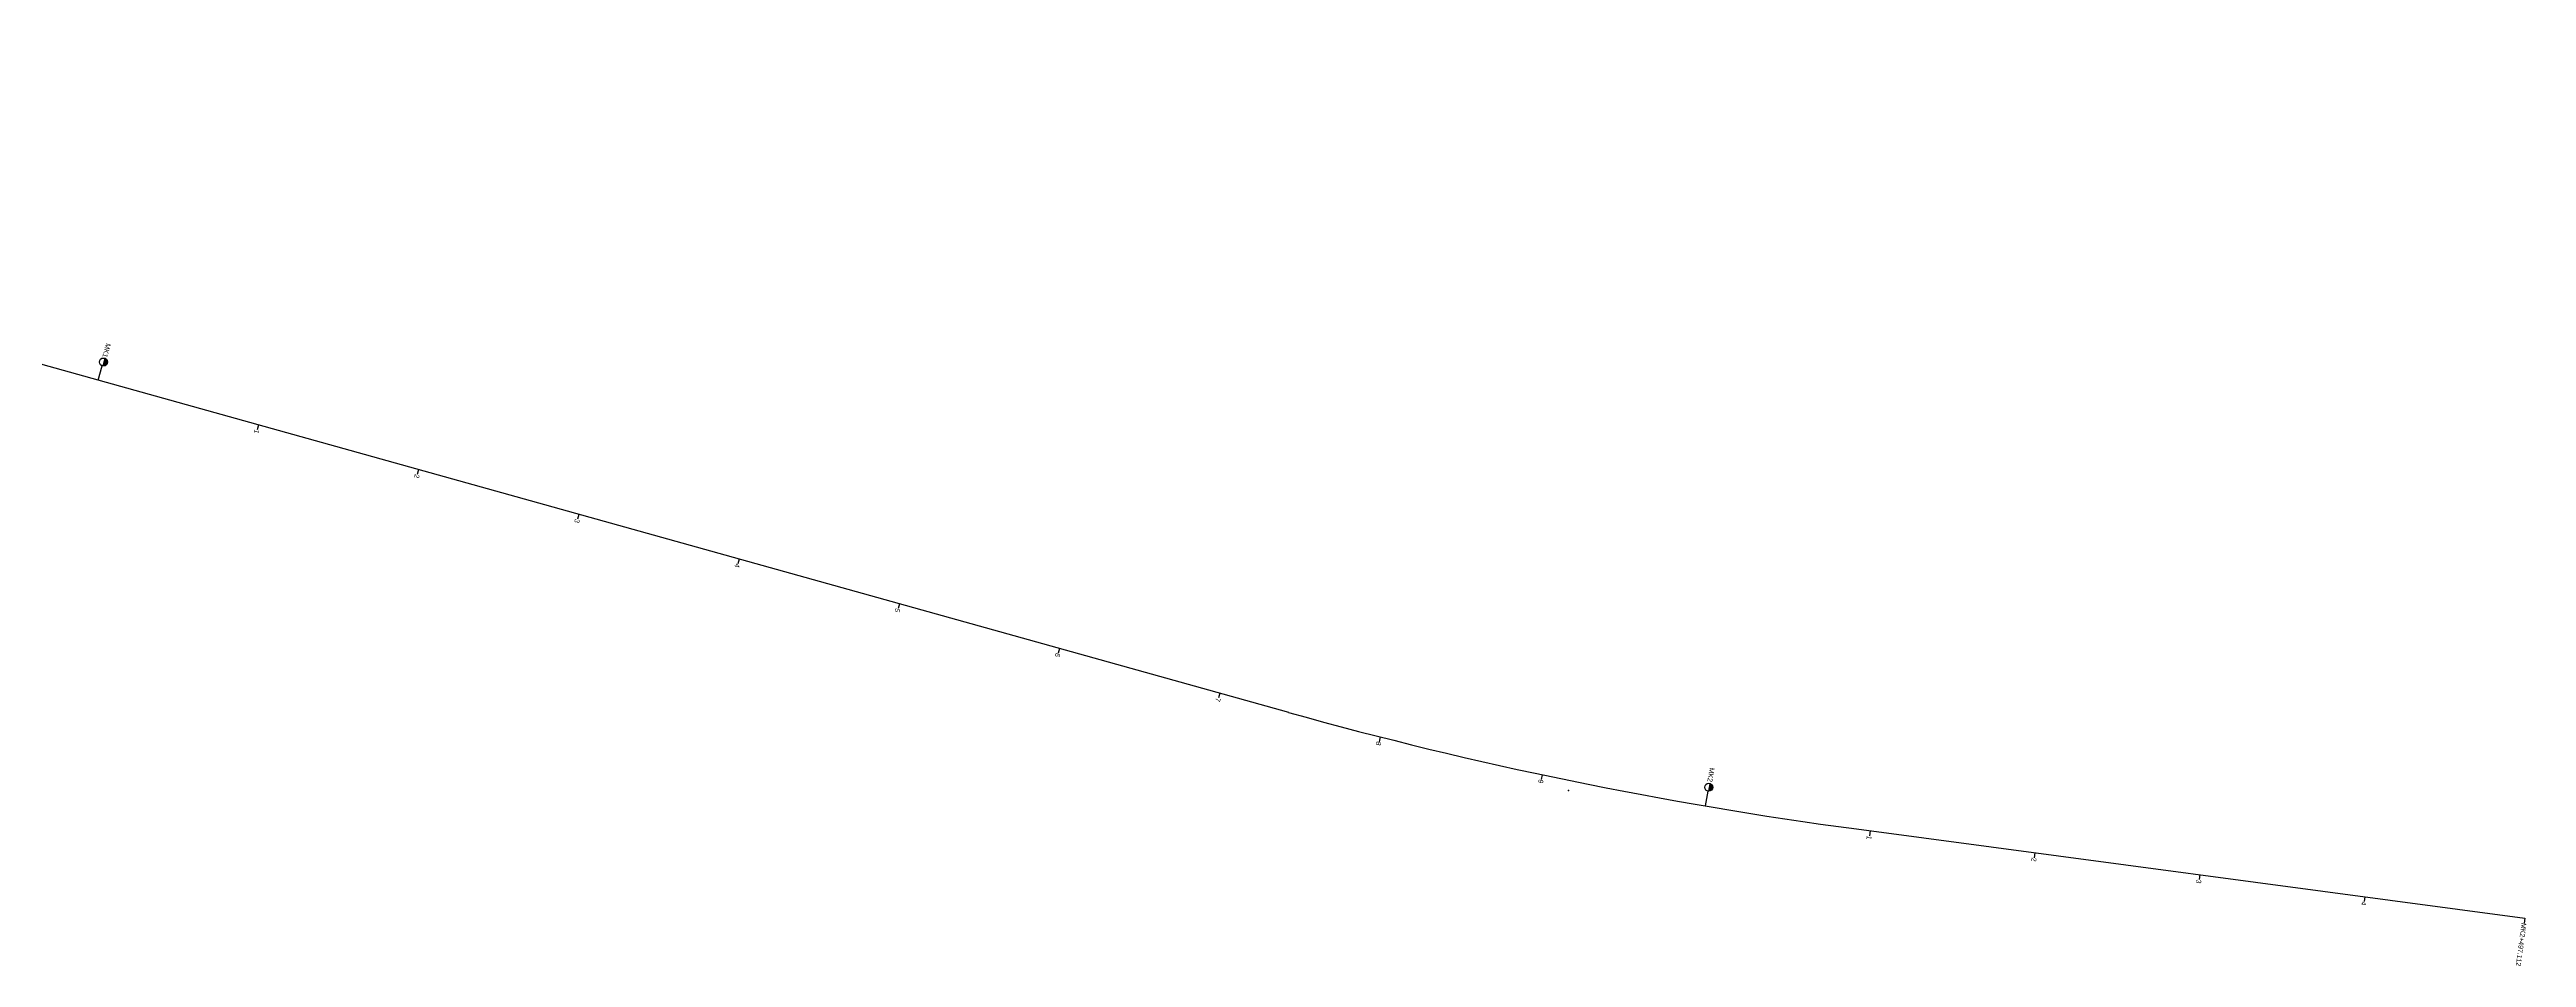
# Model space of a CAD drawing. Header units: metres. Extents: x 570677 to 573609, y 785040 to 786024.
# Drawn here: x 572120 to 573609, y 785040 to 785586 of the extents above; entities that cross this region are included whole.
import ezdxf

# ---------------------------------------------------------------- set-up
doc = ezdxf.new("R2010")
doc.units = ezdxf.units.M
doc.header["$LTSCALE"] = 0.5
doc.header["$PDSIZE"] = 0.2
doc.layers.add('桩号_M', color=2, linetype='CONTINUOUS')
doc.layers.add('道路中线_M', color=7, linetype='CONTINUOUS')
doc.styles.add('EICAD', font='arial.ttf', dxfattribs={"width": 0.8, "height": 2})

msp = doc.modelspace()

# ---------------------------------------------------------------- hatches: boundary and pattern name
at = {"layer": '桩号_M'}
for points in [[(572151.8, 785395.8, 1), (572153.1, 785400.5)], [(573117.2, 785140.1, 1), (573118, 785144.8)]]:
    msp.add_hatch(color=256, dxfattribs=at).paths.add_polyline_path(points, flags=0)

# ---------------------------------------------------------------- linework, layer by layer
at = {"layer": '桩号_M', "linetype": 'Continuous'}
for points in [[(572149.4, 785387.2), (572151.8, 785395.8)], [(572245.7, 785360.3), (572244.9, 785357.4)], [(572342, 785333.4), (572341.2, 785330.5)], [(572438.4, 785306.5), (572437.6, 785303.6)], [(572534.7, 785279.6), (572533.9, 785276.8)], [(572631, 785252.8), (572630.2, 785249.9)], [(572727.3, 785225.9), (572726.5, 785223)], [(572823.6, 785199), (572822.8, 785196.1)], [(572920.1, 785172.7), (572919.4, 785169.8)], [(573017.5, 785150), (573016.9, 785147.1)], [(573115.7, 785131.2), (573117.2, 785140.1)], [(573214.6, 785116.3), (573214.2, 785113.3)], [(573313.7, 785103.1), (573313.3, 785100.1)], [(573412.8, 785089.9), (573412.4, 785086.9)], [(573412.8, 785089.9), (573412.4, 785086.9)], [(573512, 785076.6), (573511.6, 785073.7)], [(573512, 785076.6), (573511.6, 785073.7)], [(573608.2, 785063.8), (573607.8, 785060.8)]]:
    msp.add_lwpolyline(points, dxfattribs=at)
for centre in [(572152.5, 785398.1), (573117.6, 785142.4)]:
    msp.add_circle(centre, 2.4, dxfattribs=at)
at = {"layer": '道路中线_M', "color": 4}
for p, q in [((571437.1, 785586), (572865, 785187.5)), ((573206.5, 785117.4), (573608.2, 785063.8))]:
    msp.add_line(p, q, dxfattribs=at)
at = {"layer": '道路中线_M', "color": 2}
msp.add_arc((573537, 787595.4), 2500, 254.4067, 262.4033, dxfattribs=at)
at = {"layer": '道路中线_M', "color": 0}
msp.add_point((573033.3, 785140.5), dxfattribs=at)

# ---------------------------------------------------------------- texts
at = {"layer": '桩号_M', "style": 'EICAD', "width": 0.8}
for s, rotation, p in [('MK1', 254.4067, (572154.1, 785409.6)), ('1', 254.4067, (572243.5, 785357.8)), ('2', 254.4067, (572339.8, 785330.9)), ('3', 254.4067, (572436.1, 785304)), ('4', 254.4067, (572532.4, 785277.2)), ('5', 254.4067, (572628.7, 785250.3)), ('6', 254.4067, (572725, 785223.4)), ('7', 254.4067, (572821.4, 785196.5)), ('8', 255.7144, (572917.9, 785170.2)), ('9', 258.0062, (573015.4, 785147.4)), ('MK2', 260.2981, (573118.2, 785154.4)), ('1', 262.4033, (573212.7, 785113.5)), ('2', 262.4033, (573311.8, 785100.3)), ('3', 262.4033, (573410.9, 785087.1)), ('3', 262.4033, (573410.9, 785087.1)), ('4', 262.4033, (573510.1, 785073.9)), ('4', 262.4033, (573510.1, 785073.9)), ('MK2+497.112', 262.4033, (573606.3, 785061))]:
    msp.add_text(s, height=3, rotation=rotation, dxfattribs=at).set_placement(p)

doc.saveas('drawing.dxf')
